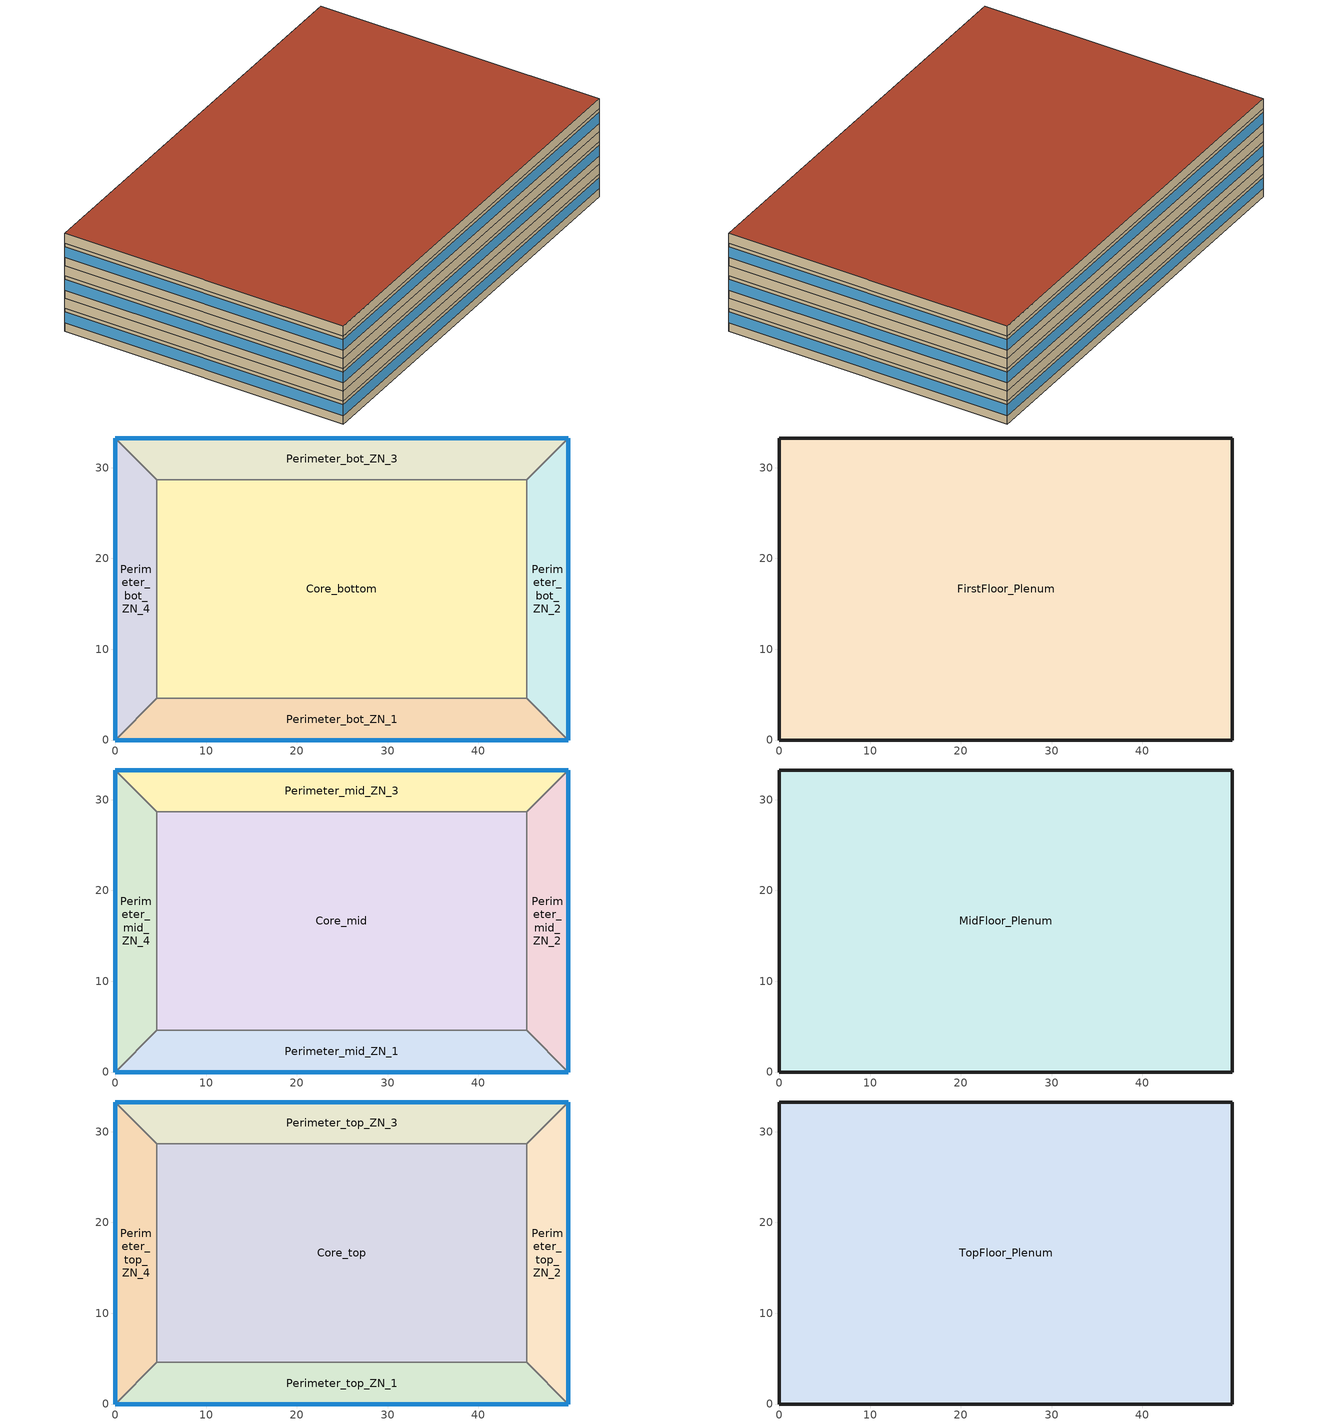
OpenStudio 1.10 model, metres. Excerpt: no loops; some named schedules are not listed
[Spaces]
Core_bottom
 floor ground: 45.34,28.7 45.34,4.57 4.57,4.57 4.57,28.7 z0
 wall to Perimeter_bot_ZN_1: 4.57,4.57 45.34,4.57 z0:2.74
 wall to Perimeter_bot_ZN_2: 45.34,4.57 45.34,28.7 z0:2.74
 wall to Perimeter_bot_ZN_4: 4.57,28.7 4.57,4.57 z0:2.74
 wall to Perimeter_bot_ZN_3: 45.34,28.7 4.57,28.7 z0:2.74
Perimeter_bot_ZN_2
 floor ground: 49.91,33.27 49.91,0 45.34,4.57 45.34,28.7 z0
 wall outside: 49.91,0 49.91,33.27 z0:2.74
 wall to Perimeter_bot_ZN_1: 45.34,4.57 49.91,0 z0:2.74
 wall to Perimeter_bot_ZN_3: 49.91,33.27 45.34,28.7 z0:2.74
 window: 49.91,0 49.91,33.27 z1.02:2.33
Perimeter_bot_ZN_3
 floor ground: 49.91,33.27 45.34,28.7 4.57,28.7 0,33.27 z0
 wall outside: 49.91,33.27 0,33.27 z0:2.74
 wall to Perimeter_bot_ZN_4: 0,33.27 4.57,28.7 z0:2.74
 window: 49.91,33.27 0,33.27 z1.02:2.33
Perimeter_bot_ZN_1
 floor ground: 45.34,4.57 49.91,0 0,0 4.57,4.57 z0
 wall outside: 0,0 49.91,0 z0:2.74
 wall to Perimeter_bot_ZN_4: 4.57,4.57 0,0 z0:2.74
 window: 0,0 49.91,0 z1.02:2.33
Perimeter_bot_ZN_4
 floor ground: 0,33.27 4.57,28.7 4.57,4.57 0,0 z0
 wall outside: 0,33.27 0,0 z0:2.74
 window: 0,33.27 0,0 z1.02:2.33
FirstFloor_Plenum
 floor to Perimeter_bot_ZN_3: 49.91,33.27 45.34,28.7 4.57,28.7 0,33.27 z2.74
 floor to Perimeter_bot_ZN_1: 45.34,4.57 49.91,0 0,0 4.57,4.57 z2.74
 floor to Core_bottom: 45.34,28.7 45.34,4.57 4.57,4.57 4.57,28.7 z2.74
 floor to Perimeter_bot_ZN_4: 0,33.27 4.57,28.7 4.57,4.57 0,0 z2.74
 floor to Perimeter_bot_ZN_2: 49.91,33.27 49.91,0 45.34,4.57 45.34,28.7 z2.74
 wall outside: 0,33.27 0,0 49.91,0 49.91,33.27 0,33.27 z2.74:3.96
Perimeter_mid_ZN_4
 floor to FirstFloor_Plenum: 0,33.27 4.57,28.7 4.57,4.57 0,0 z3.96
 wall outside: 0,33.27 0,0 z3.96:6.71
 wall to Perimeter_mid_ZN_3: 4.57,28.7 0,33.27 z3.96:6.71
 wall to Core_mid: 4.57,4.57 4.57,28.7 z3.96:6.71
 wall to Perimeter_mid_ZN_1: 0,0 4.57,4.57 z3.96:6.71
 window: 0,33.27 0,0 z4.98:6.29
Perimeter_mid_ZN_1
 floor to FirstFloor_Plenum: 45.34,4.57 49.91,0 0,0 4.57,4.57 z3.96
 wall outside: 0,0 49.91,0 z3.96:6.71
 wall to Core_mid: 45.34,4.57 4.57,4.57 z3.96:6.71
 wall to Perimeter_mid_ZN_2: 49.91,0 45.34,4.57 z3.96:6.71
 window: 0,0 49.91,0 z4.98:6.29
Perimeter_mid_ZN_2
 floor to FirstFloor_Plenum: 49.91,33.27 49.91,0 45.34,4.57 45.34,28.7 z3.96
 wall outside: 49.91,0 49.91,33.27 z3.96:6.71
 wall to Perimeter_mid_ZN_3: 49.91,33.27 45.34,28.7 z3.96:6.71
 wall to Core_mid: 45.34,28.7 45.34,4.57 z3.96:6.71
 window: 49.91,0 49.91,33.27 z4.98:6.29
Core_mid
 floor to FirstFloor_Plenum: 45.34,28.7 45.34,4.57 4.57,4.57 4.57,28.7 z3.96
 wall to Perimeter_mid_ZN_3: 45.34,28.7 4.57,28.7 z3.96:6.71
Perimeter_mid_ZN_3
 floor to FirstFloor_Plenum: 49.91,33.27 45.34,28.7 4.57,28.7 0,33.27 z3.96
 wall outside: 49.91,33.27 0,33.27 z3.96:6.71
 window: 49.91,33.27 0,33.27 z4.98:6.29
MidFloor_Plenum
 floor to Perimeter_mid_ZN_3: 49.91,33.27 45.34,28.7 4.57,28.7 0,33.27 z6.71
 floor to Perimeter_mid_ZN_4: 0,33.27 4.57,28.7 4.57,4.57 0,0 z6.71
 floor to Core_mid: 45.34,28.7 45.34,4.57 4.57,4.57 4.57,28.7 z6.71
 floor to Perimeter_mid_ZN_2: 49.91,33.27 49.91,0 45.34,4.57 45.34,28.7 z6.71
 floor to Perimeter_mid_ZN_1: 45.34,4.57 49.91,0 0,0 4.57,4.57 z6.71
 wall outside: 0,33.27 0,0 49.91,0 49.91,33.27 0,33.27 z6.71:7.92
Perimeter_top_ZN_3
 floor to MidFloor_Plenum: 49.91,33.27 45.34,28.7 4.57,28.7 0,33.27 z7.92
 wall outside: 49.91,33.27 0,33.27 z7.92:10.67
 wall to Perimeter_top_ZN_4: 0,33.27 4.57,28.7 z7.92:10.67
 wall to Core_top: 4.57,28.7 45.34,28.7 z7.92:10.67
 wall to Perimeter_top_ZN_2: 45.34,28.7 49.91,33.27 z7.92:10.67
 window: 49.91,33.27 0,33.27 z8.95:10.25
Perimeter_top_ZN_4
 floor to MidFloor_Plenum: 0,33.27 4.57,28.7 4.57,4.57 0,0 z7.92
 wall outside: 0,33.27 0,0 z7.92:10.67
 wall to Perimeter_top_ZN_1: 0,0 4.57,4.57 z7.92:10.67
 wall to Core_top: 4.57,4.57 4.57,28.7 z7.92:10.67
 window: 0,33.27 0,0 z8.95:10.25
Core_top
 floor to MidFloor_Plenum: 45.34,28.7 45.34,4.57 4.57,4.57 4.57,28.7 z7.92
 wall to Perimeter_top_ZN_1: 4.57,4.57 45.34,4.57 z7.92:10.67
 wall to Perimeter_top_ZN_2: 45.34,4.57 45.34,28.7 z7.92:10.67
Perimeter_top_ZN_2
 floor to MidFloor_Plenum: 49.91,33.27 49.91,0 45.34,4.57 45.34,28.7 z7.92
 wall outside: 49.91,0 49.91,33.27 z7.92:10.67
 wall to Perimeter_top_ZN_1: 45.34,4.57 49.91,0 z7.92:10.67
 window: 49.91,0 49.91,33.27 z8.95:10.25
Perimeter_top_ZN_1
 floor to MidFloor_Plenum: 45.34,4.57 49.91,0 0,0 4.57,4.57 z7.92
 wall outside: 0,0 49.91,0 z7.92:10.67
 window: 0,0 49.91,0 z8.95:10.25
TopFloor_Plenum
 floor to Perimeter_top_ZN_4: 0,33.27 4.57,28.7 4.57,4.57 0,0 z10.67
 floor to Perimeter_top_ZN_2: 49.91,33.27 49.91,0 45.34,4.57 45.34,28.7 z10.67
 floor to Core_top: 45.34,28.7 45.34,4.57 4.57,4.57 4.57,28.7 z10.67
 floor to Perimeter_top_ZN_3: 49.91,33.27 45.34,28.7 4.57,28.7 0,33.27 z10.67
 floor to Perimeter_top_ZN_1: 45.34,4.57 49.91,0 0,0 4.57,4.57 z10.67
 wall outside: 0,33.27 0,0 49.91,0 49.91,33.27 0,33.27 z10.67:11.89
 roof outside: 49.91,0 49.91,33.27 0,33.27 0,0 z11.89
[Site]
San Francisco Intl Ap: Latitude {deg}=37.62; Longitude {deg}=-122.4; Time Zone {hr}=-8; Elevation {m}=2; Terrain=City
[Building]
90.1-2010-MediumOffice-ASHRAE 169-2006-3C created: 2016-02-22 15:46:17 -0700: North Axis {deg}=0; Default Construction Set=90.1-2010 - Office - ASHRAE 169-2006-3C
[ClimateZones]
Climate Zone Institution Name 1=ASHRAE; Climate Zone Document Name 1=ANSI/ASHRAE Standard 169; Climate Zone Document Year 1=2006; Climate Zone Institution Name 2=CEC; Climate Zone Document Name 2=California Climate Zone Descriptions; Climate Zone Document Year 2=1995
[Site:GroundTemperature:BuildingSurface]
20.56, 20.58, 20.57, 20.61, 20.65, 22.79, 23.17, 23.23, 23.27, 21.11, 20.77, 20.63
[Site:WaterMainsTemperature]
Calculation Method=Correlation; Annual Average Outdoor Air Temperature {C}=13.7833; Maximum Difference In Monthly Average Outdoor Air Temperatures {deltaC}=7.1
[SizingPeriod:DesignDay] Barometric Pressure {Pa}=101301; Sky Clearness=0; Rain Indicator=0; Snow Indicator=0; Day of Month=21; Daylight Saving Time Indicator=0; Humidity Indicating Type=Wetbulb; Dry-Bulb Temperature Range Modifier Type=DefaultMultipliers
Name | Maximum Dry-Bulb Temperature {C} | Daily Dry-Bulb Temperature Range {deltaC} | Humidity Indicating Conditions at Maximum Dry-Bulb {BasedOnField A3} | Wind Speed {m/s} | Wind Direction {deg} | Month | Day Type | Solar Model Indicator | ASHRAE Taub | ASHRAE Taud
San Francisco Intl Ap Ann Htg 99.6% Condns DB | 3.8 | 0 | 3.8 | 2.2 | 150 | 1 | WinterDesignDay | ASHRAEClearSky
San Francisco Intl Ap Ann Clg .4% Condns DB=>MWB | 28.3 | 8.5 | 17.2 | 5.9 | 310 | 8 | SummerDesignDay | ASHRAETau | 0.365 | 2.435
[Material:NoMass] Thermal Absorptance=0.9; Solar Absorptance=0.7
Name | Roughness | Thermal Resistance {m2-K/W} | Visible Absorptance
CP02 CARPET PAD | VeryRough | 0.21648 | 0.8
Typical Insulation R-6.78 | Smooth | 1.19347 | 0.7
Typical Carpet Pad | Smooth | 0.21648 | 0.8
Typical Insulation R-9.73 | Smooth | 1.71283 | 0.7
Typical Insulation R-19.72 | Smooth | 3.4722 | 0.7
Typical Insulation R-0.58 | Smooth | 0.101875 | 0.7
Typical Insulation | Smooth | 0.0282222 | 0.7
[Material]
Name | Roughness | Thickness {m} | Conductivity {W/m-K} | Density {kg/m3} | Specific Heat {J/kg-K} | Thermal Absorptance | Solar Absorptance | Visible Absorptance
100mm Normalweight concrete floor | MediumSmooth | 0.1016 | 2.31 | 2322 | 832
G01 13mm gypsum board | Smooth | 0.0127 | 0.16 | 800 | 1090 | 0.9 | 0.7 | 0.5
4 in. Normalweight Concrete Floor | MediumRough | 0.1016 | 2.31 | 2322 | 832 | 0.9 | 0.7 | 0.7
25mm Stucco | Smooth | 0.0254 | 0.72 | 1856 | 840 | 0.9 | 0.7 | 0.7
5/8 in. Gypsum Board | MediumSmooth | 0.0159 | 0.16 | 800 | 1090 | 0.9 | 0.7 | 0.7
Roof Membrane - Highly Reflective | VeryRough | 0.0095 | 0.16 | 1121.29 | 1460 | 0.75 | 0.45 | 0.7
Metal Roof Surface; F08 Metal surface | Smooth | 0.0008 | 45.28 | 7824 | 500 | 0.9 | 0.7 | 0.7
8 in. Normalweight Concrete Floor | MediumRough | 0.2032 | 2.31 | 2322 | 832 | 0.9 | 0.7 | 0.7
8 in. Concrete Block Basement Wall | MediumRough | 0.2032 | 1.326 | 1842 | 912 | 0.9 | 0.7 | 0.7
G05 25mm wood | MediumSmooth | 0.0254 | 0.15 | 608 | 1630 | 0.9 | 0.5 | 0.5
[Construction]
Typical Insulated Exterior Mass Floor R-9.35: Typical Insulation R-6.78, 4 in. Normalweight Concrete Floor, Typical Carpet Pad
Typical Insulated Steel Framed Exterior Wall R-11.9: 25mm Stucco, 5/8 in. Gypsum Board, Typical Insulation R-9.73, 5/8 in. Gypsum Board
Typical IEAD Roof - Highly Reflective R-20.83: Roof Membrane - Highly Reflective, Typical Insulation R-19.72, Metal Roof Surface
Typical Interior Floor: 100mm Normalweight concrete floor, CP02 CARPET PAD
Typical Interior Wall: G01 13mm gypsum board, G01 13mm gypsum board
Typical Interior Ceiling: CP02 CARPET PAD, 100mm Normalweight concrete floor
Smallhotel 2010 Slab Floor: 8 in. Normalweight Concrete Floor, CP02 CARPET PAD
Typical Insulated Basement Mass Wall: 8 in. Concrete Block Basement Wall
U 0.65 SHGC 0.25 Dbl Ref-C-H Clr 6mm/6mm Air: REF C CLEAR HI 6MM, AIR 6MM, CLEAR 6MM
Typical Insulated Metal Door R-1.43: F08 Metal surface, Typical Insulation R-0.58
Typical Overhead Door: Typical Insulation
U 1.17 SHGC 0.39 Simple Glazing Skylight: U 1.17 SHGC 0.39 Simple Glazing
Typical Interior Window: Clear 3mm
Typical Interior Door; Typical Interior Partition: G05 25mm wood
[DefaultConstructionSet]
90.1-2010 - Office - ASHRAE 169-2006-3C: Default Exterior Surface Constructions=Default Surface Constructions 1; Default Interior Surface Constructions=Default Surface Constructions 2; Default Ground Contact Surface Constructions=Default Surface Constructions 3; Default Exterior SubSurface Constructions=Default Sub Surface Constructions 1; Default Interior SubSurface Constructions=Default Sub Surface Constructions 2; Interior Partition Construction=Typical Interior Partition
[DefaultSurfaceConstructions]
Name | Floor Construction | Wall Construction | Roof Ceiling Construction
Default Surface Constructions 1 | Typical Insulated Exterior Mass Floor R-9.35 | Typical Insulated Steel Framed Exterior Wall R-11.9 | Typical IEAD Roof - Highly Reflective R-20.83
Default Surface Constructions 2 | Typical Interior Floor | Typical Interior Wall | Typical Interior Ceiling
Default Surface Constructions 3 | Smallhotel 2010 Slab Floor | Typical Insulated Basement Mass Wall
[DefaultSubSurfaceConstructions]
Name | Fixed Window Construction | Operable Window Construction | Door Construction | Overhead Door Construction | Skylight Construction | Tubular Daylight Dome Construction | Tubular Daylight Diffuser Construction
Default Sub Surface Constructions 1 | U 0.65 SHGC 0.25 Dbl Ref-C-H Clr 6mm/6mm Air | U 0.65 SHGC 0.25 Dbl Ref-C-H Clr 6mm/6mm Air | Typical Insulated Metal Door R-1.43 | Typical Overhead Door | U 1.17 SHGC 0.39 Simple Glazing Skylight | Typical Interior Window | Typical Interior Window
Default Sub Surface Constructions 2 | Typical Interior Window | Typical Interior Window | Typical Interior Door
[WindowMaterial:Glazing] Optical Data Type=SpectralAverage; Infrared Transmittance at Normal Incidence=0; Front Side Infrared Hemispherical Emissivity=0.84; Conductivity {W/m-K}=0.9; Dirt Correction Factor for Solar and Visible Transmittance=1; Solar Diffusing=No
Name | Thickness {m} | Solar Transmittance at Normal Incidence | Front Side Solar Reflectance at Normal Incidence | Back Side Solar Reflectance at Normal Incidence | Visible Transmittance at Normal Incidence | Front Side Visible Reflectance at Normal Incidence | Back Side Visible Reflectance at Normal Incidence | Back Side Infrared Hemispherical Emissivity
REF C CLEAR HI 6MM | 0.006 | 0.2 | 0.16 | 0.39 | 0.22 | 0.17 | 0.35 | 0.55
CLEAR 6MM | 0.006 | 0.775 | 0.071 | 0.071 | 0.881 | 0.08 | 0.08 | 0.84
Clear 3mm | 0.003 | 0.837 | 0.075 | 0.075 | 0.898 | 0.081 | 0.081 | 0.84
[WindowMaterial:Gas]
AIR 6MM: Gas Type=Air; Thickness {m}=0.0063
[WindowMaterial:SimpleGlazingSystem]
U 1.17 SHGC 0.39 Simple Glazing: U-Factor {W/m2-K}=6.64357; Solar Heat Gain Coefficient=0.39; Visible Transmittance=0.23
[Space]
Name | Space Type | Thermal Zone | Part of Total Floor Area
Perimeter_mid_ZN_4 | 90.1-2010 - Office - WholeBuilding - Md Office | Perimeter_mid_ZN_4 ZN | Yes
Core_bottom | 90.1-2010 - Office - WholeBuilding - Md Office | Core_bottom ZN | Yes
FirstFloor_Plenum |  | FirstFloor_Plenum ZN | No
TopFloor_Plenum |  | TopFloor_Plenum ZN | No
Perimeter_top_ZN_3 | 90.1-2010 - Office - WholeBuilding - Md Office | Perimeter_top_ZN_3 ZN | Yes
Perimeter_bot_ZN_2 | 90.1-2010 - Office - WholeBuilding - Md Office | Perimeter_bot_ZN_2 ZN | Yes
MidFloor_Plenum |  | MidFloor_Plenum ZN | No
Perimeter_mid_ZN_1 | 90.1-2010 - Office - WholeBuilding - Md Office | Perimeter_mid_ZN_1 ZN | Yes
Perimeter_bot_ZN_1 | 90.1-2010 - Office - WholeBuilding - Md Office | Perimeter_bot_ZN_1 ZN | Yes
Perimeter_bot_ZN_3 | 90.1-2010 - Office - WholeBuilding - Md Office | Perimeter_bot_ZN_3 ZN | Yes
Perimeter_mid_ZN_2 | 90.1-2010 - Office - WholeBuilding - Md Office | Perimeter_mid_ZN_2 ZN | Yes
Perimeter_top_ZN_4 | 90.1-2010 - Office - WholeBuilding - Md Office | Perimeter_top_ZN_4 ZN | Yes
Perimeter_bot_ZN_4 | 90.1-2010 - Office - WholeBuilding - Md Office | Perimeter_bot_ZN_4 ZN | Yes
Core_top | 90.1-2010 - Office - WholeBuilding - Md Office | Core_top ZN | Yes
Perimeter_top_ZN_2 | 90.1-2010 - Office - WholeBuilding - Md Office | Perimeter_top_ZN_2 ZN | Yes
Perimeter_top_ZN_1 | 90.1-2010 - Office - WholeBuilding - Md Office | Perimeter_top_ZN_1 ZN | Yes
Core_mid | 90.1-2010 - Office - WholeBuilding - Md Office | Core_mid ZN | Yes
Perimeter_mid_ZN_3 | 90.1-2010 - Office - WholeBuilding - Md Office | Perimeter_mid_ZN_3 ZN | Yes
[SpaceType]
90.1-2010 - Office - WholeBuilding - Md Office: Default Schedule Set=90.1-2010 - Office - WholeBuilding - Md Office Schedule Set; Design Specification Outdoor Air Object=90.1-2010 - Office - WholeBuilding - Md Office Ventilation; Standards Building Type=Office; Standards Space Type=WholeBuilding - Md Office
[DefaultScheduleSet]
90.1-2010 - Office - WholeBuilding - Md Office Schedule Set: Number of People Schedule=OfficeMedium BLDG_OCC_SCH; People Activity Level Schedule=OfficeMedium ACTIVITY_SCH; Lighting Schedule=OfficeMedium BLDG_LIGHT_SCH_2010; Electric Equipment Schedule=OfficeMedium BLDG_EQUIP_SCH_2010; Infiltration Schedule=OfficeMedium INFIL_SCH_PNNL
[DesignSpecification:OutdoorAir]
90.1-2010 - Office - WholeBuilding - Md Office Ventilation: Outdoor Air Method=Sum; Outdoor Air Flow per Floor Area {m3/s-m2}=0.0004318
[ElectricEquipment:Definition] Design Level Calculation Method=EquipmentLevel
Name | Design Level {W}
Elevator Lift Motor | 16055
Elevator Fan | 74.7252
Elevator Lights | 88.9586
[ElectricEquipment] Space or SpaceType=Core_bottom; Multiplier=2
Name | Electric Equipment Definition | Schedule
2 Elevator Lift Motors | Elevator Lift Motor | OfficeMedium BLDG_ELEVATORS
2 Elevator Fans | Elevator Fan | OfficeMedium ELEV_LIGHT_FAN_SCH_ADD_DF
2 Elevator Lights | Elevator Lights | OfficeMedium ELEV_LIGHT_FAN_SCH_ADD_DF
[ThermostatSetpoint:DualSetpoint]
90.1-2010 - Office - WholeBuilding - Md Office Thermostat: Heating Setpoint Temperature Schedule=OfficeMedium HTGSETP_SCH_NO_OPTIMUM; Cooling Setpoint Temperature Schedule=OfficeMedium CLGSETP_SCH_NO_OPTIMUM
[InternalMass:Definition]
Internal Mass Definition 1: Construction=InteriorFurnishings; Design Level Calculation Method=SurfaceArea/Area; Surface Area per Space Floor Area=2
[InternalMass] Internal Mass Definition=Internal Mass Definition 1
Name | Space or SpaceType
Perimeter_bot_ZN_1 Mass | Perimeter_bot_ZN_1
Perimeter_bot_ZN_2 Mass | Perimeter_bot_ZN_2
Perimeter_bot_ZN_3 Mass | Perimeter_bot_ZN_3
Perimeter_bot_ZN_4 Mass | Perimeter_bot_ZN_4
Core_bottom Mass | Core_bottom
Perimeter_mid_ZN_1 Mass | Perimeter_mid_ZN_1
Perimeter_mid_ZN_2 Mass | Perimeter_mid_ZN_2
Perimeter_mid_ZN_3 Mass | Perimeter_mid_ZN_3
Perimeter_mid_ZN_4 Mass | Perimeter_mid_ZN_4
Core_mid Mass | Core_mid
Perimeter_top_ZN_1 Mass | Perimeter_top_ZN_1
Perimeter_top_ZN_2 Mass | Perimeter_top_ZN_2
Perimeter_top_ZN_3 Mass | Perimeter_top_ZN_3
Perimeter_top_ZN_4 Mass | Perimeter_top_ZN_4
Core_top Mass | Core_top
[ThermalZone] Use Ideal Air Loads=No
Name | Thermostat | Primary Daylighting Control | Fraction of Zone Controlled by Primary Daylighting Control
Core_bottom ZN; Core_mid ZN; Core_top ZN | 90.1-2010 - Office - WholeBuilding - Md Office Thermostat
Perimeter_bot_ZN_4 ZN | 90.1-2010 - Office - WholeBuilding - Md Office Thermostat | Perimeter_bot_ZN_4 Daylt Sensor 1 | 0.549159
Perimeter_top_ZN_1 ZN | 90.1-2010 - Office - WholeBuilding - Md Office Thermostat | Perimeter_top_ZN_1 Daylt Sensor 1 | 0.534546
Perimeter_top_ZN_3 ZN | 90.1-2010 - Office - WholeBuilding - Md Office Thermostat | Perimeter_top_ZN_3 Daylt Sensor 1 | 0.534546
Perimeter_mid_ZN_2 ZN | 90.1-2010 - Office - WholeBuilding - Md Office Thermostat | Perimeter_mid_ZN_2 Daylt Sensor 1 | 0.549125
MidFloor_Plenum ZN; TopFloor_Plenum ZN; FirstFloor_Plenum ZN
Perimeter_bot_ZN_2 ZN | 90.1-2010 - Office - WholeBuilding - Md Office Thermostat | Perimeter_bot_ZN_2 Daylt Sensor 1 | 0.549125
Perimeter_top_ZN_4 ZN | 90.1-2010 - Office - WholeBuilding - Md Office Thermostat | Perimeter_top_ZN_4 Daylt Sensor 1 | 0.549159
Perimeter_mid_ZN_1 ZN | 90.1-2010 - Office - WholeBuilding - Md Office Thermostat | Perimeter_mid_ZN_1 Daylt Sensor 1 | 0.534546
Perimeter_bot_ZN_3 ZN | 90.1-2010 - Office - WholeBuilding - Md Office Thermostat | Perimeter_bot_ZN_3 Daylt Sensor 1 | 0.534546
Perimeter_bot_ZN_1 ZN | 90.1-2010 - Office - WholeBuilding - Md Office Thermostat | Perimeter_bot_ZN_1 Daylt Sensor 1 | 0.534546
Perimeter_top_ZN_2 ZN | 90.1-2010 - Office - WholeBuilding - Md Office Thermostat | Perimeter_top_ZN_2 Daylt Sensor 1 | 0.549125
Perimeter_mid_ZN_3 ZN | 90.1-2010 - Office - WholeBuilding - Md Office Thermostat | Perimeter_mid_ZN_3 Daylt Sensor 1 | 0.534546
Perimeter_mid_ZN_4 ZN | 90.1-2010 - Office - WholeBuilding - Md Office Thermostat | Perimeter_mid_ZN_4 Daylt Sensor 1 | 0.549159
[Exterior:Lights:Definition]
Name | Design Level {W}
Occ Sensing Exterior Lights Def | 7476.45
NonDimming Exterior Lights Def | 623.03
[Exterior:Lights] Control Option=AstronomicalClock
Name | Exterior Lights Definition | Schedule
Occ Sensing Exterior Lights Def | Occ Sensing Exterior Lights Def | OfficeMedium Exterior_lighting_schedule_b
NonDimming Exterior Lights Def | NonDimming Exterior Lights Def | OfficeMedium Exterior_lighting_schedule_a
[Daylighting:Control] Illuminance Setpoint {lux}=300; Lighting Control Type=Stepped; Number of Stepped Control Steps=3
Name | Space | Position X-Coordinate {m} | Position Y-Coordinate {m} | Position Z-Coordinate {m}
Perimeter_bot_ZN_1 Daylt Sensor 1 | Perimeter_bot_ZN_1 | 24.955 | 2.3293 | 0.9144
Perimeter_bot_ZN_2 Daylt Sensor 1 | Perimeter_bot_ZN_2 | 47.5817 | 16.63685 | 0.9144
Perimeter_bot_ZN_3 Daylt Sensor 1 | Perimeter_bot_ZN_3 | 24.955 | 30.9445 | 0.9144
Perimeter_bot_ZN_4 Daylt Sensor 1 | Perimeter_bot_ZN_4 | 2.3293 | 16.63685 | 0.9144
Perimeter_mid_ZN_1 Daylt Sensor 1 | Perimeter_mid_ZN_1 | 24.955 | 2.3293 | 4.8768
Perimeter_mid_ZN_2 Daylt Sensor 1 | Perimeter_mid_ZN_2 | 47.5817 | 16.63685 | 4.8768
Perimeter_mid_ZN_3 Daylt Sensor 1 | Perimeter_mid_ZN_3 | 24.955 | 30.9445 | 4.8768
Perimeter_mid_ZN_4 Daylt Sensor 1 | Perimeter_mid_ZN_4 | 2.3293 | 16.63685 | 4.8768
Perimeter_top_ZN_1 Daylt Sensor 1 | Perimeter_top_ZN_1 | 24.955 | 2.3293 | 8.8392
Perimeter_top_ZN_2 Daylt Sensor 1 | Perimeter_top_ZN_2 | 47.5817 | 16.63685 | 8.8392
Perimeter_top_ZN_3 Daylt Sensor 1 | Perimeter_top_ZN_3 | 24.955 | 30.9445 | 8.8392
Perimeter_top_ZN_4 Daylt Sensor 1 | Perimeter_top_ZN_4 | 2.3293 | 16.63685 | 8.8392
